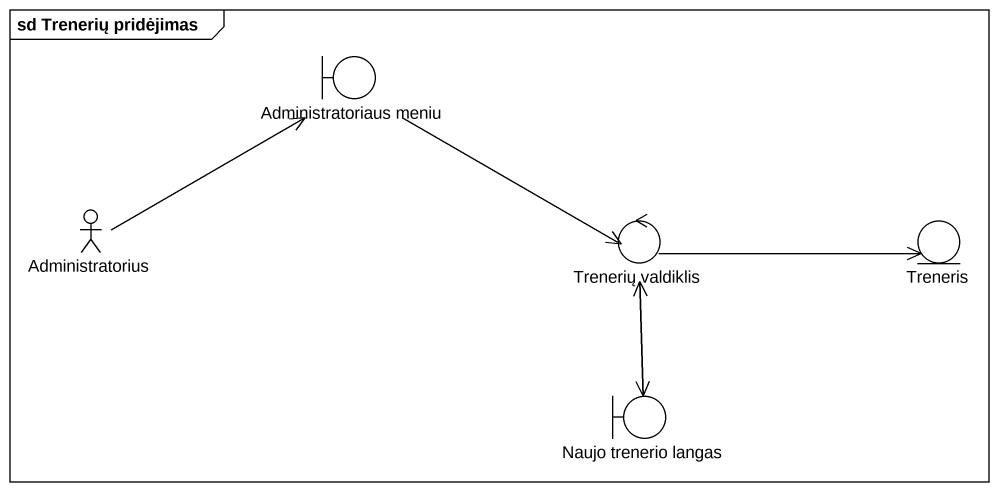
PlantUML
@startuml
mainframe sd Trenerių pridėjimas
boundary "Administratoriaus meniu" as Administratoriaus_meniu
actor Administratorius
control "Trenerių valdiklis" as Trenerių_valdiklis
entity Treneris
boundary "Naujo trenerio langas" as Naujo_trenerio_langas
Administratoriaus_meniu -right-> Trenerių_valdiklis
Administratorius -right-> Administratoriaus_meniu
Trenerių_valdiklis -right-> Treneris
Trenerių_valdiklis --> Naujo_trenerio_langas
Naujo_trenerio_langas -up-> Trenerių_valdiklis
@enduml
